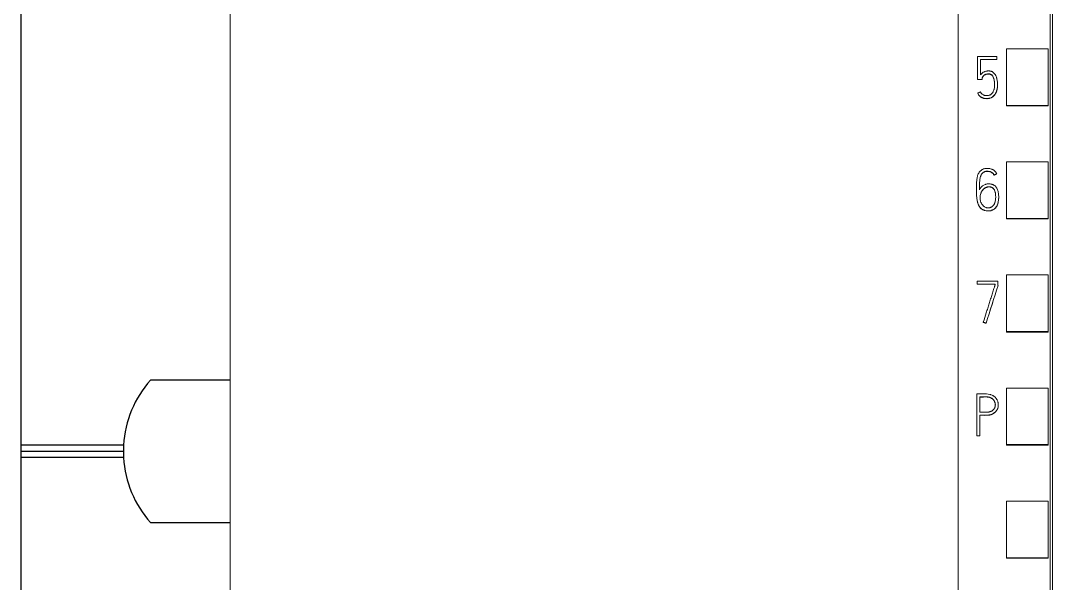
# Model space of a CAD drawing. Header units: millimetres. Extents: x 1359 to 3577, y 1333 to 3557.
# Drawn here: x 2756.57 to 2806.38, y 3261.64 to 3288.5 of the extents above; entities that cross this region are included whole.
import ezdxf

# ---------------------------------------------------------------- set-up
doc = ezdxf.new("R2010")
doc.units = ezdxf.units.MM
doc.set_wipeout_variables(frame=1)
doc.layers.add('! NO PLOT !', color=7, linetype='Continuous', true_color=0xff75dd, plot=False)
doc.layers.add('000-PI-Oprema', color=30, linetype='Continuous', lineweight=5)
doc.layers.add('002-PI-Kabelska kanalica', color=150, linetype='Continuous')

# ---------------------------------------------------------------- blocks, each defined once
blk = doc.blocks.new('S7-1500 DQ HF - 6ES7522-1BL01-0AB0')
blk.add_wipeout([(0, 147), (34.8, 147), (34.8, 0), (0, 0)])
at = {"layer": '000-PI-Oprema', "color": 0, "linetype": 'ByBlock', "lineweight": 0}
for p, q in [((0, 134.681), (0, 21.262)), ((4.4, 132.4), (4.4, 23.585)), ((0.924, 103.71), (0.924, 102.615)), ((1.848, 103.71), (0.924, 103.71)), ((1.848, 103.571), (1.848, 103.71)), ((2.3, 101.375), (2.3, 104.078)), ((4.3, 104.078), (2.3, 104.078)), ((4.3, 101.375), (4.3, 104.078)), ((1.063, 102.836), (1.063, 103.571)), ((1.063, 103.571), (1.848, 103.571)), ((1.848, 103.565), (1.063, 103.565)), ((1.848, 103.571), (1.848, 103.565)), ((0.924, 102.615), (0.924, 102.609)), ((0.924, 102.615), (1.135, 102.615)), ((1.135, 102.615), (1.135, 102.609)), ((1.135, 102.609), (0.924, 102.609)), ((1.876, 102.351), (1.876, 102.357)), ((0.93, 101.96), (0.93, 101.954)), ((2.3, 101.349), (2.3, 101.375)), ((4.3, 101.375), (2.3, 101.375)), ((4.3, 101.349), (2.3, 101.349)), ((4.3, 101.349), (4.3, 101.375)), ((2.3, 95.974), (2.3, 98.676)), ((4.3, 98.676), (2.3, 98.676)), ((4.3, 95.974), (4.3, 98.676)), ((1.713, 98.046), (1.713, 98.04)), ((1.841, 98.113), (1.841, 98.107)), ((0.87, 97.309), (0.87, 97.302)), ((1.933, 97.01), (1.933, 97.016)), ((4.3, 95.974), (2.3, 95.974)), ((2.3, 95.949), (2.3, 95.974)), ((4.3, 95.949), (2.3, 95.949)), ((4.3, 95.949), (4.3, 95.974)), ((2.3, 90.572), (2.3, 93.274)), ((4.3, 93.274), (2.3, 93.274)), ((4.3, 90.572), (4.3, 93.274)), ((0.901, 92.839), (0.901, 92.98)), ((0.901, 92.98), (1.899, 92.98)), ((1.761, 92.839), (0.901, 92.839)), ((0.901, 92.839), (0.901, 92.833)), ((0.901, 92.833), (1.761, 92.833)), ((1.761, 92.801), (1.761, 92.839)), ((1.899, 92.98), (1.899, 92.779)), ((1.899, 92.779), (1.899, 92.772)), ((1.198, 91.019), (1.198, 91.013)), ((1.331, 90.975), (1.331, 90.969)), ((4.3, 90.572), (2.3, 90.572)), ((2.3, 90.549), (2.3, 90.572)), ((4.3, 90.549), (2.3, 90.549)), ((4.3, 90.549), (4.3, 90.572)), ((2.3, 85.17), (2.3, 87.872)), ((4.3, 87.872), (2.3, 87.872)), ((4.3, 85.17), (4.3, 87.872)), ((0.887, 87.592), (0.887, 85.597)), ((1.028, 86.718), (1.028, 87.451)), ((1.913, 87.066), (1.913, 87.072)), ((1.028, 85.597), (1.028, 86.577)), ((0.887, 85.597), (0.887, 85.591)), ((0.887, 85.597), (1.028, 85.597)), ((1.028, 85.591), (0.887, 85.591)), ((1.028, 85.597), (1.028, 85.591)), ((4.3, 85.17), (2.3, 85.17)), ((2.3, 85.149), (2.3, 85.17)), ((4.3, 85.149), (2.3, 85.149)), ((4.3, 85.149), (4.3, 85.17)), ((2.3, 79.769), (2.3, 82.471)), ((4.3, 82.471), (2.3, 82.471)), ((4.3, 79.769), (4.3, 82.471)), ((4.3, 79.769), (2.3, 79.769)), ((2.3, 79.75), (2.3, 79.769)), ((4.3, 79.75), (2.3, 79.75)), ((4.3, 79.75), (4.3, 79.769))]:
    blk.add_line(p, q, dxfattribs=at)
at = {"layer": '000-PI-Oprema', "color": 7, "linetype": 'Continuous', "lineweight": 13}
for centre, major_axis, ratio, start_param, end_param in [((-3.089, 15.101), (313.738, 999.409), 0.017713, 1.498557, 1.500366), ((-3.018, 16.231), (311.41, 991.927), 0.017584, 1.499077, 1.5009)]:
    blk.add_ellipse(centre, major_axis=major_axis, ratio=ratio, start_param=start_param, end_param=end_param, dxfattribs=at)
at = {"layer": '000-PI-Oprema', "color": 0, "linetype": 'ByBlock', "lineweight": 0}
for points, knots in [([(4.5, 132.586), (4.5, 129.542), (4.5, 119.972), (4.5, 105.802), (4.5, 91.235), (4.5, 77.025), (4.5, 62.731), (4.5, 47.245), (4.5, 34.605), (4.5, 26.64), (4.5, 23.299)], [0, 0, 0, 0, 0.083934, 0.263736, 0.389889, 0.484142, 0.653794, 0.78188, 0.908517, 1, 1, 1, 1]), ([(0.93, 101.96), (0.942, 101.933), (0.956, 101.908), (0.98, 101.872), (0.988, 101.861), (1.007, 101.838), (1.018, 101.828), (1.039, 101.808), (1.05, 101.799), (1.074, 101.782), (1.085, 101.774), (1.11, 101.759), (1.123, 101.752), (1.15, 101.74), (1.163, 101.735), (1.191, 101.725), (1.205, 101.721), (1.233, 101.714), (1.248, 101.712), (1.277, 101.708), (1.291, 101.707), (1.313, 101.705), (1.32, 101.705), (1.335, 101.704), (1.342, 101.704), (1.364, 101.703), (1.379, 101.703), (1.408, 101.703), (1.423, 101.704), (1.452, 101.708), (1.466, 101.71), (1.495, 101.716), (1.51, 101.72), (1.551, 101.734), (1.578, 101.745), (1.617, 101.767), (1.629, 101.775), (1.653, 101.792), (1.664, 101.801), (1.686, 101.821), (1.697, 101.831), (1.717, 101.852), (1.727, 101.864), (1.753, 101.899), (1.769, 101.923), (1.79, 101.961), (1.797, 101.974), (1.809, 102.001), (1.815, 102.014), (1.831, 102.055), (1.84, 102.083), (1.855, 102.139), (1.861, 102.168), (1.867, 102.211), (1.869, 102.225), (1.872, 102.254), (1.873, 102.269), (1.876, 102.313), (1.876, 102.342), (1.875, 102.4), (1.873, 102.458), (1.868, 102.516), (1.86, 102.574), (1.855, 102.602), (1.846, 102.645), (1.842, 102.66), (1.835, 102.688), (1.83, 102.702), (1.817, 102.744), (1.806, 102.771), (1.786, 102.811), (1.779, 102.824), (1.765, 102.849), (1.757, 102.861), (1.731, 102.896), (1.712, 102.918), (1.667, 102.957), (1.643, 102.974), (1.603, 102.993), (1.589, 102.999), (1.561, 103.008), (1.547, 103.012), (1.518, 103.017), (1.503, 103.019), (1.474, 103.021), (1.459, 103.021), (1.429, 103.021), (1.415, 103.02), (1.386, 103.018), (1.371, 103.016), (1.342, 103.012), (1.328, 103.009), (1.299, 103.002), (1.285, 102.998), (1.257, 102.988), (1.243, 102.982), (1.217, 102.97), (1.204, 102.963), (1.179, 102.948), (1.166, 102.939), (1.143, 102.922), (1.132, 102.912), (1.11, 102.892), (1.1, 102.882), (1.081, 102.86), (1.071, 102.848), (1.063, 102.836)], [0, 0, 0, 0, 0.03125, 0.03125, 0.046875, 0.046875, 0.0625, 0.0625, 0.078125, 0.078125, 0.09375, 0.09375, 0.109375, 0.109375, 0.125, 0.125, 0.140625, 0.140625, 0.15625, 0.15625, 0.171875, 0.171875, 0.179688, 0.179688, 0.1875, 0.1875, 0.203125, 0.203125, 0.21875, 0.21875, 0.234375, 0.234375, 0.25, 0.25, 0.28125, 0.28125, 0.296875, 0.296875, 0.3125, 0.3125, 0.328125, 0.328125, 0.34375, 0.34375, 0.375, 0.375, 0.390625, 0.390625, 0.40625, 0.40625, 0.4375, 0.4375, 0.46875, 0.46875, 0.484375, 0.484375, 0.5, 0.5, 0.53125, 0.53125, 0.5625, 0.59375, 0.59375, 0.625, 0.625, 0.640625, 0.640625, 0.65625, 0.65625, 0.6875, 0.6875, 0.703125, 0.703125, 0.71875, 0.71875, 0.75, 0.75, 0.78125, 0.78125, 0.796875, 0.796875, 0.8125, 0.8125, 0.828125, 0.828125, 0.84375, 0.84375, 0.859375, 0.859375, 0.875, 0.875, 0.890625, 0.890625, 0.90625, 0.90625, 0.921875, 0.921875, 0.9375, 0.9375, 0.953125, 0.953125, 0.96875, 0.96875, 0.984375, 0.984375, 1, 1, 1, 1]), ([(1.135, 102.615), (1.136, 102.638), (1.139, 102.661), (1.148, 102.694), (1.152, 102.705), (1.161, 102.726), (1.166, 102.737), (1.178, 102.756), (1.185, 102.765), (1.2, 102.783), (1.208, 102.791), (1.225, 102.807), (1.234, 102.814), (1.253, 102.828), (1.263, 102.834), (1.283, 102.845), (1.293, 102.85), (1.314, 102.859), (1.325, 102.863), (1.359, 102.873), (1.381, 102.877), (1.416, 102.88), (1.428, 102.881), (1.451, 102.88), (1.462, 102.88), (1.485, 102.878), (1.497, 102.876), (1.514, 102.872), (1.519, 102.871), (1.53, 102.868), (1.536, 102.866), (1.552, 102.86), (1.563, 102.855), (1.582, 102.843), (1.592, 102.836), (1.609, 102.821), (1.617, 102.812), (1.632, 102.794), (1.638, 102.785), (1.657, 102.755), (1.667, 102.735), (1.685, 102.692), (1.693, 102.67), (1.712, 102.604), (1.721, 102.56), (1.73, 102.492), (1.732, 102.469), (1.735, 102.423), (1.736, 102.4), (1.737, 102.331), (1.735, 102.286), (1.726, 102.218), (1.723, 102.195), (1.715, 102.162), (1.712, 102.15), (1.706, 102.128), (1.703, 102.117), (1.692, 102.084), (1.683, 102.063), (1.667, 102.032), (1.662, 102.022), (1.65, 102.002), (1.644, 101.992), (1.623, 101.964), (1.609, 101.946), (1.584, 101.922), (1.575, 101.915), (1.557, 101.9), (1.547, 101.893), (1.528, 101.881), (1.517, 101.876), (1.496, 101.866), (1.486, 101.862), (1.452, 101.852), (1.429, 101.848), (1.395, 101.845), (1.383, 101.844), (1.36, 101.843), (1.348, 101.843), (1.313, 101.845), (1.29, 101.847), (1.257, 101.854), (1.245, 101.857), (1.223, 101.864), (1.212, 101.868), (1.18, 101.883), (1.161, 101.895), (1.133, 101.916), (1.124, 101.924), (1.108, 101.94), (1.092, 101.958), (1.08, 101.977), (1.068, 101.997), (1.062, 102.007), (1.057, 102.018)], [0, 0, 0, 0, 0.03125, 0.03125, 0.046875, 0.046875, 0.0625, 0.0625, 0.078125, 0.078125, 0.09375, 0.09375, 0.109375, 0.109375, 0.125, 0.125, 0.140625, 0.140625, 0.15625, 0.15625, 0.1875, 0.1875, 0.203125, 0.203125, 0.21875, 0.21875, 0.234375, 0.234375, 0.242187, 0.242187, 0.25, 0.25, 0.265625, 0.265625, 0.28125, 0.28125, 0.296875, 0.296875, 0.3125, 0.3125, 0.34375, 0.34375, 0.375, 0.375, 0.4375, 0.4375, 0.46875, 0.46875, 0.5, 0.5, 0.5625, 0.5625, 0.59375, 0.59375, 0.609375, 0.609375, 0.625, 0.625, 0.65625, 0.65625, 0.671875, 0.671875, 0.6875, 0.6875, 0.71875, 0.71875, 0.734375, 0.734375, 0.75, 0.75, 0.765625, 0.765625, 0.78125, 0.78125, 0.8125, 0.8125, 0.828125, 0.828125, 0.84375, 0.84375, 0.875, 0.875, 0.890625, 0.890625, 0.90625, 0.90625, 0.9375, 0.9375, 0.953125, 0.953125, 0.96875, 0.984375, 0.984375, 1, 1, 1, 1]), ([(1.736, 102.352), (1.736, 102.358), (1.736, 102.364), (1.736, 102.393), (1.735, 102.416), (1.732, 102.461), (1.73, 102.484), (1.724, 102.529), (1.721, 102.552), (1.712, 102.597), (1.706, 102.62), (1.696, 102.653), (1.692, 102.664), (1.685, 102.685), (1.681, 102.696), (1.667, 102.728), (1.657, 102.749), (1.639, 102.778), (1.632, 102.787), (1.617, 102.805), (1.609, 102.814), (1.592, 102.829), (1.583, 102.836), (1.563, 102.849), (1.553, 102.854), (1.531, 102.862), (1.52, 102.865), (1.497, 102.87), (1.486, 102.871), (1.463, 102.874), (1.451, 102.874), (1.428, 102.874), (1.417, 102.874), (1.393, 102.872), (1.382, 102.871), (1.359, 102.866), (1.337, 102.861), (1.315, 102.853), (1.294, 102.844), (1.283, 102.839), (1.253, 102.822), (1.234, 102.809), (1.209, 102.786), (1.201, 102.777), (1.186, 102.76), (1.179, 102.75), (1.166, 102.731), (1.161, 102.721), (1.152, 102.7), (1.148, 102.689), (1.142, 102.666), (1.14, 102.655), (1.137, 102.632), (1.136, 102.62), (1.135, 102.609)], [0, 0, 0, 0, 0.015899, 0.015899, 0.077406, 0.077406, 0.138912, 0.138912, 0.200418, 0.200418, 0.261925, 0.261925, 0.292678, 0.292678, 0.323431, 0.323431, 0.384937, 0.384937, 0.41569, 0.41569, 0.446443, 0.446443, 0.477197, 0.477197, 0.50795, 0.50795, 0.538703, 0.538703, 0.569456, 0.569456, 0.600209, 0.600209, 0.630962, 0.630962, 0.661715, 0.661715, 0.692469, 0.723222, 0.723222, 0.753975, 0.753975, 0.815481, 0.815481, 0.846234, 0.846234, 0.876987, 0.876987, 0.907741, 0.907741, 0.938494, 0.938494, 0.969247, 0.969247, 1, 1, 1, 1]), ([(1.876, 102.351), (1.876, 102.329), (1.875, 102.308), (1.873, 102.258), (1.871, 102.229), (1.865, 102.186), (1.862, 102.171), (1.857, 102.142), (1.853, 102.128), (1.843, 102.085), (1.834, 102.058), (1.813, 102.003), (1.801, 101.976), (1.774, 101.924), (1.758, 101.899), (1.732, 101.864), (1.723, 101.853), (1.703, 101.831), (1.693, 101.821), (1.66, 101.791), (1.637, 101.773), (1.599, 101.751), (1.586, 101.744), (1.559, 101.732), (1.545, 101.726), (1.504, 101.712), (1.475, 101.705), (1.431, 101.699), (1.417, 101.698), (1.387, 101.696), (1.372, 101.696), (1.343, 101.697), (1.329, 101.698), (1.299, 101.7), (1.285, 101.701), (1.255, 101.704), (1.241, 101.707), (1.212, 101.713), (1.198, 101.717), (1.17, 101.726), (1.156, 101.731), (1.129, 101.743), (1.116, 101.75), (1.09, 101.765), (1.078, 101.773), (1.054, 101.79), (1.042, 101.799), (1.02, 101.819), (1.01, 101.829), (0.991, 101.852), (0.982, 101.863), (0.956, 101.9), (0.942, 101.927), (0.93, 101.954)], [0, 0, 0, 0, 0.044434, 0.044434, 0.104157, 0.104157, 0.134018, 0.134018, 0.16388, 0.16388, 0.223602, 0.223602, 0.283325, 0.283325, 0.343048, 0.343048, 0.37291, 0.37291, 0.402771, 0.402771, 0.462494, 0.462494, 0.492355, 0.492355, 0.522217, 0.522217, 0.58194, 0.58194, 0.611801, 0.611801, 0.641663, 0.641663, 0.671524, 0.671524, 0.701386, 0.701386, 0.731247, 0.731247, 0.761108, 0.761108, 0.79097, 0.79097, 0.820831, 0.820831, 0.850693, 0.850693, 0.880554, 0.880554, 0.910416, 0.910416, 0.940277, 0.940277, 1, 1, 1, 1]), ([(1.841, 98.113), (1.827, 98.138), (1.811, 98.162), (1.784, 98.196), (1.775, 98.207), (1.755, 98.228), (1.745, 98.238), (1.712, 98.267), (1.689, 98.284), (1.652, 98.306), (1.639, 98.313), (1.612, 98.325), (1.599, 98.33), (1.558, 98.344), (1.53, 98.351), (1.488, 98.359), (1.473, 98.361), (1.444, 98.365), (1.43, 98.366), (1.387, 98.368), (1.358, 98.368), (1.315, 98.364), (1.301, 98.362), (1.272, 98.358), (1.258, 98.355), (1.216, 98.343), (1.189, 98.333), (1.15, 98.313), (1.138, 98.306), (1.113, 98.29), (1.101, 98.282), (1.067, 98.255), (1.047, 98.235), (1.018, 98.202), (1.009, 98.19), (0.992, 98.167), (0.985, 98.155), (0.963, 98.117), (0.951, 98.091), (0.93, 98.037), (0.922, 98.009), (0.908, 97.954), (0.903, 97.926), (0.894, 97.869), (0.89, 97.841), (0.881, 97.756), (0.877, 97.698), (0.873, 97.584), (0.872, 97.526), (0.869, 97.354), (0.868, 97.24), (0.874, 97.097), (0.876, 97.068), (0.879, 97.011), (0.882, 96.983), (0.891, 96.897), (0.9, 96.841), (0.917, 96.77), (0.92, 96.756), (0.928, 96.729), (0.933, 96.715), (0.947, 96.674), (0.957, 96.647), (0.975, 96.608), (0.982, 96.595), (0.996, 96.569), (1.003, 96.557), (1.027, 96.52), (1.045, 96.498), (1.075, 96.467), (1.086, 96.457), (1.108, 96.438), (1.12, 96.43), (1.156, 96.406), (1.182, 96.392), (1.222, 96.375), (1.236, 96.37), (1.264, 96.361), (1.278, 96.357), (1.32, 96.347), (1.348, 96.342), (1.391, 96.338), (1.406, 96.337), (1.435, 96.337), (1.45, 96.337), (1.493, 96.34), (1.521, 96.345), (1.563, 96.355), (1.577, 96.359), (1.605, 96.369), (1.619, 96.374), (1.658, 96.392), (1.684, 96.406), (1.719, 96.43), (1.731, 96.439), (1.754, 96.457), (1.764, 96.467), (1.795, 96.498), (1.813, 96.52), (1.837, 96.557), (1.844, 96.569), (1.857, 96.595), (1.863, 96.609), (1.88, 96.649), (1.889, 96.676), (1.9, 96.718), (1.903, 96.732), (1.909, 96.76), (1.911, 96.775), (1.918, 96.818), (1.922, 96.846), (1.931, 96.932), (1.934, 96.989), (1.932, 97.075), (1.93, 97.104), (1.923, 97.161), (1.919, 97.19), (1.906, 97.247), (1.899, 97.275), (1.881, 97.331), (1.87, 97.358), (1.845, 97.411), (1.831, 97.436), (1.798, 97.484), (1.779, 97.506), (1.747, 97.536), (1.735, 97.545), (1.711, 97.562), (1.699, 97.57), (1.673, 97.583), (1.66, 97.589), (1.632, 97.6), (1.618, 97.604), (1.576, 97.616), (1.547, 97.621), (1.503, 97.625), (1.488, 97.626), (1.459, 97.626), (1.444, 97.626), (1.401, 97.624), (1.372, 97.62), (1.329, 97.61), (1.314, 97.606), (1.287, 97.597), (1.273, 97.591), (1.234, 97.573), (1.208, 97.559), (1.172, 97.534), (1.16, 97.525), (1.137, 97.507), (1.127, 97.497), (1.095, 97.467), (1.076, 97.445), (1.041, 97.398), (1.025, 97.373), (1.012, 97.347)], [0, 0, 0, 0, 0.015625, 0.015625, 0.023437, 0.023437, 0.03125, 0.03125, 0.046875, 0.046875, 0.054687, 0.054687, 0.0625, 0.0625, 0.078125, 0.078125, 0.085937, 0.085937, 0.09375, 0.09375, 0.109375, 0.109375, 0.117187, 0.117187, 0.125, 0.125, 0.140625, 0.140625, 0.148437, 0.148437, 0.15625, 0.15625, 0.171875, 0.171875, 0.179687, 0.179687, 0.1875, 0.1875, 0.203125, 0.203125, 0.21875, 0.21875, 0.234375, 0.234375, 0.25, 0.25, 0.28125, 0.28125, 0.3125, 0.3125, 0.375, 0.375, 0.390625, 0.390625, 0.40625, 0.40625, 0.4375, 0.4375, 0.445313, 0.445313, 0.453125, 0.453125, 0.46875, 0.46875, 0.476563, 0.476563, 0.484375, 0.484375, 0.5, 0.5, 0.507813, 0.507813, 0.515625, 0.515625, 0.53125, 0.53125, 0.539063, 0.539063, 0.546875, 0.546875, 0.5625, 0.5625, 0.570313, 0.570313, 0.578125, 0.578125, 0.59375, 0.59375, 0.601563, 0.601563, 0.609375, 0.609375, 0.625, 0.625, 0.632813, 0.632813, 0.640625, 0.640625, 0.65625, 0.65625, 0.664063, 0.664063, 0.671875, 0.671875, 0.6875, 0.6875, 0.695313, 0.695313, 0.703125, 0.703125, 0.71875, 0.71875, 0.75, 0.75, 0.765625, 0.765625, 0.78125, 0.78125, 0.796875, 0.796875, 0.8125, 0.8125, 0.828125, 0.828125, 0.84375, 0.84375, 0.851563, 0.851563, 0.859375, 0.859375, 0.867188, 0.867188, 0.875, 0.875, 0.890625, 0.890625, 0.898438, 0.898438, 0.90625, 0.90625, 0.921875, 0.921875, 0.929688, 0.929688, 0.9375, 0.9375, 0.953125, 0.953125, 0.960938, 0.960938, 0.96875, 0.96875, 0.984375, 0.984375, 1, 1, 1, 1]), ([(1.012, 97.347), (1.012, 97.408), (1.012, 97.469), (1.014, 97.56), (1.015, 97.59), (1.018, 97.651), (1.019, 97.681), (1.023, 97.742), (1.025, 97.772), (1.032, 97.833), (1.037, 97.863), (1.045, 97.908), (1.049, 97.923), (1.056, 97.952), (1.06, 97.967), (1.075, 98.012), (1.086, 98.04), (1.104, 98.074), (1.108, 98.081), (1.116, 98.094), (1.121, 98.1), (1.134, 98.119), (1.144, 98.131), (1.16, 98.148), (1.166, 98.153), (1.177, 98.164), (1.184, 98.168), (1.203, 98.182), (1.216, 98.19), (1.237, 98.2), (1.244, 98.203), (1.258, 98.209), (1.266, 98.211), (1.288, 98.218), (1.303, 98.221), (1.334, 98.226), (1.349, 98.227), (1.38, 98.229), (1.396, 98.229), (1.427, 98.228), (1.442, 98.227), (1.473, 98.223), (1.495, 98.218), (1.517, 98.212), (1.532, 98.207), (1.54, 98.204), (1.561, 98.195), (1.575, 98.188), (1.602, 98.173), (1.615, 98.164), (1.633, 98.15), (1.639, 98.144), (1.65, 98.134), (1.656, 98.128), (1.672, 98.111), (1.681, 98.099), (1.699, 98.074), (1.707, 98.06), (1.713, 98.046)], [0, 0, 0, 0, 0.125, 0.125, 0.1875, 0.1875, 0.25, 0.25, 0.3125, 0.3125, 0.375, 0.375, 0.40625, 0.40625, 0.4375, 0.4375, 0.5, 0.5, 0.515625, 0.515625, 0.53125, 0.53125, 0.5625, 0.5625, 0.578125, 0.578125, 0.59375, 0.59375, 0.625, 0.625, 0.640625, 0.640625, 0.65625, 0.65625, 0.6875, 0.6875, 0.71875, 0.71875, 0.75, 0.75, 0.78125, 0.78125, 0.8125, 0.828125, 0.828125, 0.84375, 0.84375, 0.875, 0.875, 0.90625, 0.90625, 0.921875, 0.921875, 0.9375, 0.9375, 0.96875, 0.96875, 1, 1, 1, 1]), ([(1.713, 98.04), (1.7, 98.068), (1.682, 98.093), (1.656, 98.122), (1.651, 98.127), (1.639, 98.138), (1.634, 98.143), (1.615, 98.157), (1.603, 98.166), (1.576, 98.181), (1.562, 98.188), (1.534, 98.2), (1.519, 98.205), (1.489, 98.213), (1.474, 98.216), (1.443, 98.221), (1.428, 98.222), (1.382, 98.223), (1.351, 98.222), (1.306, 98.215), (1.29, 98.212), (1.261, 98.203), (1.246, 98.198), (1.218, 98.185), (1.205, 98.177), (1.179, 98.159), (1.168, 98.149), (1.146, 98.127), (1.136, 98.116), (1.118, 98.091), (1.11, 98.078), (1.095, 98.051), (1.088, 98.037), (1.076, 98.009), (1.071, 97.994), (1.057, 97.95), (1.049, 97.921), (1.037, 97.861), (1.033, 97.831), (1.025, 97.77), (1.023, 97.739), (1.019, 97.678), (1.018, 97.647), (1.015, 97.586), (1.015, 97.555), (1.012, 97.463), (1.012, 97.402), (1.012, 97.341)], [0, 0, 0, 0, 0.0625, 0.0625, 0.078125, 0.078125, 0.09375, 0.09375, 0.125, 0.125, 0.15625, 0.15625, 0.1875, 0.1875, 0.21875, 0.21875, 0.25, 0.25, 0.3125, 0.3125, 0.34375, 0.34375, 0.375, 0.375, 0.40625, 0.40625, 0.4375, 0.4375, 0.46875, 0.46875, 0.5, 0.5, 0.53125, 0.53125, 0.5625, 0.5625, 0.625, 0.625, 0.6875, 0.6875, 0.75, 0.75, 0.8125, 0.8125, 0.875, 0.875, 1, 1, 1, 1]), ([(1.933, 97.01), (1.933, 96.964), (1.93, 96.918), (1.923, 96.844), (1.919, 96.815), (1.912, 96.772), (1.909, 96.758), (1.904, 96.73), (1.9, 96.716), (1.89, 96.673), (1.881, 96.646), (1.865, 96.605), (1.859, 96.592), (1.846, 96.566), (1.838, 96.553), (1.815, 96.517), (1.797, 96.494), (1.767, 96.463), (1.756, 96.454), (1.734, 96.435), (1.722, 96.426), (1.686, 96.401), (1.661, 96.387), (1.621, 96.369), (1.608, 96.363), (1.58, 96.354), (1.566, 96.35), (1.524, 96.339), (1.496, 96.335), (1.452, 96.331), (1.437, 96.331), (1.408, 96.331), (1.394, 96.332), (1.35, 96.336), (1.322, 96.34), (1.279, 96.351), (1.265, 96.355), (1.238, 96.363), (1.224, 96.368), (1.184, 96.385), (1.159, 96.398), (1.128, 96.418), (1.122, 96.422), (1.111, 96.431), (1.105, 96.435), (1.088, 96.449), (1.077, 96.459), (1.047, 96.49), (1.029, 96.512), (1.005, 96.548), (0.997, 96.561), (0.983, 96.586), (0.976, 96.599), (0.958, 96.638), (0.948, 96.665), (0.929, 96.719), (0.921, 96.747), (0.907, 96.804), (0.901, 96.832), (0.892, 96.889), (0.884, 96.946), (0.88, 97.003), (0.876, 97.06), (0.874, 97.089), (0.87, 97.179), (0.87, 97.241), (0.87, 97.302)], [0, 0, 0, 0, 0.061961, 0.061961, 0.100808, 0.100808, 0.120232, 0.120232, 0.139655, 0.139655, 0.178502, 0.178502, 0.197926, 0.197926, 0.217349, 0.217349, 0.256196, 0.256196, 0.27562, 0.27562, 0.295043, 0.295043, 0.33389, 0.33389, 0.353314, 0.353314, 0.372737, 0.372737, 0.411584, 0.411584, 0.431008, 0.431008, 0.450431, 0.450431, 0.489278, 0.489278, 0.508702, 0.508702, 0.528125, 0.528125, 0.566972, 0.566972, 0.576684, 0.576684, 0.586396, 0.586396, 0.605819, 0.605819, 0.644666, 0.644666, 0.66409, 0.66409, 0.683513, 0.683513, 0.72236, 0.72236, 0.761207, 0.761207, 0.800054, 0.800054, 0.838901, 0.877748, 0.877748, 0.916595, 0.916595, 1, 1, 1, 1]), ([(1.285, 97.441), (1.31, 97.455), (1.338, 97.466), (1.38, 97.476), (1.395, 97.479), (1.424, 97.483), (1.454, 97.485), (1.483, 97.485), (1.512, 97.483), (1.527, 97.482), (1.556, 97.477), (1.57, 97.473), (1.598, 97.464), (1.612, 97.458), (1.638, 97.444), (1.65, 97.436), (1.672, 97.416), (1.682, 97.406), (1.701, 97.383), (1.709, 97.371), (1.724, 97.346), (1.731, 97.332), (1.749, 97.292), (1.758, 97.265), (1.769, 97.222), (1.772, 97.208), (1.777, 97.179), (1.779, 97.165), (1.784, 97.121), (1.786, 97.092), (1.788, 97.034), (1.789, 97.005), (1.787, 96.918), (1.782, 96.861), (1.764, 96.774), (1.757, 96.746), (1.742, 96.704), (1.736, 96.691), (1.724, 96.664), (1.717, 96.651), (1.694, 96.614), (1.675, 96.591), (1.649, 96.566), (1.644, 96.561), (1.632, 96.551), (1.627, 96.547), (1.609, 96.533), (1.597, 96.526), (1.571, 96.511), (1.558, 96.505), (1.53, 96.495), (1.502, 96.486), (1.473, 96.482), (1.444, 96.479), (1.429, 96.479), (1.399, 96.48), (1.385, 96.482), (1.356, 96.488), (1.342, 96.491), (1.3, 96.506), (1.274, 96.519), (1.237, 96.544), (1.225, 96.553), (1.203, 96.572), (1.182, 96.592), (1.162, 96.614), (1.144, 96.637), (1.135, 96.649), (1.111, 96.685), (1.097, 96.711), (1.08, 96.752), (1.075, 96.765), (1.066, 96.793), (1.062, 96.807), (1.052, 96.85), (1.048, 96.879), (1.044, 96.922), (1.044, 96.937), (1.043, 96.966), (1.043, 96.981), (1.046, 97.025), (1.049, 97.054), (1.06, 97.111), (1.067, 97.139), (1.082, 97.18), (1.087, 97.194), (1.098, 97.221), (1.105, 97.234), (1.125, 97.273), (1.14, 97.298), (1.165, 97.333), (1.174, 97.344), (1.194, 97.367), (1.204, 97.378), (1.236, 97.408), (1.259, 97.426), (1.285, 97.441)], [0, 0, 0, 0, 0.03125, 0.03125, 0.046875, 0.046875, 0.0625, 0.078125, 0.078125, 0.09375, 0.09375, 0.109375, 0.109375, 0.125, 0.125, 0.140625, 0.140625, 0.15625, 0.15625, 0.171875, 0.171875, 0.1875, 0.1875, 0.21875, 0.21875, 0.234375, 0.234375, 0.25, 0.25, 0.28125, 0.28125, 0.3125, 0.3125, 0.375, 0.375, 0.40625, 0.40625, 0.421875, 0.421875, 0.4375, 0.4375, 0.46875, 0.46875, 0.476563, 0.476563, 0.484375, 0.484375, 0.5, 0.5, 0.515625, 0.515625, 0.53125, 0.546875, 0.546875, 0.5625, 0.5625, 0.578125, 0.578125, 0.59375, 0.59375, 0.625, 0.625, 0.640625, 0.640625, 0.65625, 0.671875, 0.671875, 0.6875, 0.6875, 0.71875, 0.71875, 0.734375, 0.734375, 0.75, 0.75, 0.78125, 0.78125, 0.796875, 0.796875, 0.8125, 0.8125, 0.84375, 0.84375, 0.875, 0.875, 0.890625, 0.890625, 0.90625, 0.90625, 0.9375, 0.9375, 0.953125, 0.953125, 0.96875, 0.96875, 1, 1, 1, 1]), ([(1.285, 97.434), (1.259, 97.42), (1.236, 97.402), (1.204, 97.372), (1.194, 97.361), (1.175, 97.339), (1.166, 97.327), (1.14, 97.292), (1.125, 97.267), (1.105, 97.228), (1.098, 97.215), (1.087, 97.188), (1.082, 97.174), (1.067, 97.133), (1.06, 97.104), (1.052, 97.062), (1.05, 97.047), (1.046, 97.018), (1.045, 97.004), (1.044, 96.978), (1.043, 96.968), (1.043, 96.957)], [0, 0, 0, 0, 0.157122, 0.157122, 0.235682, 0.235682, 0.314243, 0.314243, 0.471365, 0.471365, 0.549925, 0.549925, 0.628486, 0.628486, 0.785608, 0.785608, 0.864168, 0.864168, 0.942729, 0.942729, 1, 1, 1, 1]), ([(1.705, 97.369), (1.701, 97.376), (1.696, 97.383), (1.681, 97.401), (1.671, 97.411), (1.654, 97.425), (1.648, 97.43), (1.636, 97.438), (1.63, 97.442), (1.611, 97.453), (1.597, 97.458), (1.569, 97.467), (1.555, 97.471), (1.526, 97.476), (1.512, 97.477), (1.483, 97.479), (1.468, 97.479), (1.424, 97.477), (1.395, 97.474), (1.352, 97.463), (1.338, 97.459), (1.318, 97.451), (1.311, 97.448), (1.298, 97.441), (1.291, 97.438), (1.285, 97.434)], [0, 0, 0, 0, 0.053747, 0.053747, 0.148372, 0.148372, 0.195685, 0.195685, 0.242998, 0.242998, 0.337623, 0.337623, 0.432248, 0.432248, 0.526874, 0.526874, 0.621499, 0.621499, 0.810749, 0.810749, 0.905375, 0.905375, 0.952687, 0.952687, 1, 1, 1, 1]), ([(1.198, 91.019), (1.244, 91.168), (1.291, 91.316), (1.361, 91.539), (1.385, 91.613), (1.431, 91.762), (1.454, 91.836), (1.489, 91.948), (1.501, 91.985), (1.525, 92.059), (1.536, 92.096), (1.571, 92.207), (1.595, 92.282), (1.642, 92.43), (1.665, 92.504), (1.7, 92.616), (1.712, 92.653), (1.73, 92.708), (1.736, 92.727), (1.745, 92.755), (1.748, 92.764), (1.754, 92.782), (1.757, 92.792), (1.761, 92.801)], [0, 0, 0, 0, 0.25, 0.25, 0.375, 0.375, 0.5, 0.5, 0.5625, 0.5625, 0.625, 0.625, 0.75, 0.75, 0.875, 0.875, 0.9375, 0.9375, 0.96875, 0.96875, 0.984375, 0.984375, 1, 1, 1, 1]), ([(1.028, 86.577), (1.08, 86.577), (1.132, 86.577), (1.235, 86.576), (1.287, 86.575), (1.364, 86.577), (1.39, 86.578), (1.428, 86.582), (1.441, 86.583), (1.467, 86.586), (1.48, 86.588), (1.518, 86.595), (1.543, 86.601), (1.592, 86.617), (1.616, 86.627), (1.651, 86.644), (1.663, 86.65), (1.685, 86.663), (1.696, 86.67), (1.728, 86.692), (1.748, 86.709), (1.776, 86.735), (1.785, 86.745), (1.802, 86.764), (1.811, 86.774), (1.834, 86.804), (1.848, 86.826), (1.865, 86.86), (1.871, 86.872), (1.881, 86.896), (1.886, 86.908), (1.898, 86.945), (1.903, 86.97), (1.909, 87.008), (1.911, 87.021), (1.913, 87.047), (1.913, 87.06), (1.913, 87.099), (1.911, 87.125), (1.905, 87.163), (1.903, 87.175), (1.897, 87.201), (1.894, 87.213), (1.882, 87.25), (1.873, 87.274), (1.856, 87.309), (1.85, 87.32), (1.837, 87.343), (1.83, 87.354), (1.808, 87.386), (1.791, 87.406), (1.756, 87.443), (1.736, 87.46), (1.706, 87.484), (1.695, 87.491), (1.673, 87.506), (1.662, 87.512), (1.628, 87.531), (1.605, 87.541), (1.568, 87.555), (1.556, 87.559), (1.531, 87.566), (1.518, 87.569), (1.455, 87.583), (1.404, 87.589), (1.327, 87.593), (1.301, 87.594), (1.249, 87.594), (1.198, 87.594), (1.146, 87.593), (1.094, 87.592), (1.016, 87.592), (0.939, 87.592), (0.887, 87.592)], [0, 0, 0, 0, 0.0625, 0.0625, 0.125, 0.125, 0.15625, 0.15625, 0.171875, 0.171875, 0.1875, 0.1875, 0.21875, 0.21875, 0.25, 0.25, 0.265625, 0.265625, 0.28125, 0.28125, 0.3125, 0.3125, 0.328125, 0.328125, 0.34375, 0.34375, 0.375, 0.375, 0.390625, 0.390625, 0.40625, 0.40625, 0.4375, 0.4375, 0.453125, 0.453125, 0.46875, 0.46875, 0.5, 0.5, 0.515625, 0.515625, 0.53125, 0.53125, 0.5625, 0.5625, 0.578125, 0.578125, 0.59375, 0.59375, 0.625, 0.625, 0.65625, 0.65625, 0.671875, 0.671875, 0.6875, 0.6875, 0.71875, 0.71875, 0.734375, 0.734375, 0.75, 0.75, 0.8125, 0.8125, 0.84375, 0.84375, 0.875, 0.90625, 0.90625, 0.9375, 1, 1, 1, 1]), ([(1.028, 87.451), (1.067, 87.452), (1.106, 87.451), (1.164, 87.451), (1.183, 87.451), (1.222, 87.452), (1.241, 87.452), (1.299, 87.454), (1.338, 87.454), (1.396, 87.45), (1.415, 87.448), (1.454, 87.442), (1.473, 87.438), (1.501, 87.429), (1.511, 87.426), (1.53, 87.419), (1.539, 87.415), (1.566, 87.403), (1.583, 87.393), (1.608, 87.377), (1.617, 87.371), (1.633, 87.36), (1.64, 87.353), (1.663, 87.334), (1.676, 87.32), (1.695, 87.297), (1.701, 87.289), (1.713, 87.273), (1.718, 87.264), (1.733, 87.238), (1.741, 87.22), (1.752, 87.193), (1.755, 87.183), (1.76, 87.164), (1.762, 87.154), (1.768, 87.125), (1.771, 87.105), (1.772, 87.076), (1.772, 87.066), (1.771, 87.046), (1.77, 87.036), (1.766, 87.006), (1.762, 86.987), (1.753, 86.959), (1.75, 86.95), (1.742, 86.931), (1.738, 86.922), (1.724, 86.896), (1.713, 86.879), (1.695, 86.856), (1.688, 86.848), (1.675, 86.834), (1.667, 86.827), (1.645, 86.807), (1.629, 86.795), (1.604, 86.779), (1.595, 86.774), (1.578, 86.765), (1.568, 86.761), (1.541, 86.749), (1.522, 86.742), (1.493, 86.734), (1.484, 86.732), (1.464, 86.728), (1.454, 86.727), (1.425, 86.722), (1.405, 86.721), (1.365, 86.718), (1.345, 86.718), (1.306, 86.717), (1.266, 86.717), (1.227, 86.718), (1.187, 86.718), (1.167, 86.718), (1.108, 86.718), (1.068, 86.718), (1.028, 86.718)], [0, 0, 0, 0, 0.0625, 0.0625, 0.09375, 0.09375, 0.125, 0.125, 0.1875, 0.1875, 0.21875, 0.21875, 0.25, 0.25, 0.265625, 0.265625, 0.28125, 0.28125, 0.3125, 0.3125, 0.328125, 0.328125, 0.34375, 0.34375, 0.375, 0.375, 0.390625, 0.390625, 0.40625, 0.40625, 0.4375, 0.4375, 0.453125, 0.453125, 0.46875, 0.46875, 0.5, 0.5, 0.515625, 0.515625, 0.53125, 0.53125, 0.5625, 0.5625, 0.578125, 0.578125, 0.59375, 0.59375, 0.625, 0.625, 0.640625, 0.640625, 0.65625, 0.65625, 0.6875, 0.6875, 0.703125, 0.703125, 0.71875, 0.71875, 0.75, 0.75, 0.765625, 0.765625, 0.78125, 0.78125, 0.8125, 0.8125, 0.84375, 0.84375, 0.875, 0.90625, 0.90625, 0.9375, 0.9375, 1, 1, 1, 1]), ([(1.772, 87.066), (1.772, 87.069), (1.772, 87.072), (1.771, 87.085), (1.771, 87.095), (1.769, 87.115), (1.767, 87.124), (1.762, 87.154), (1.756, 87.173), (1.746, 87.201), (1.743, 87.21), (1.734, 87.228), (1.721, 87.254), (1.705, 87.279), (1.686, 87.302), (1.68, 87.309), (1.666, 87.324), (1.659, 87.331), (1.637, 87.351), (1.621, 87.363), (1.596, 87.379), (1.587, 87.384), (1.57, 87.394), (1.561, 87.398), (1.534, 87.411), (1.516, 87.418), (1.478, 87.43), (1.459, 87.435), (1.42, 87.441), (1.4, 87.444), (1.342, 87.448), (1.302, 87.448), (1.244, 87.446), (1.224, 87.446), (1.185, 87.445), (1.165, 87.445), (1.107, 87.445), (1.067, 87.446), (1.028, 87.445)], [0, 0, 0, 0, 0.009533, 0.009533, 0.040485, 0.040485, 0.071437, 0.071437, 0.133342, 0.133342, 0.164294, 0.164294, 0.195246, 0.25715, 0.25715, 0.288102, 0.288102, 0.319054, 0.319054, 0.380958, 0.380958, 0.41191, 0.41191, 0.442862, 0.442862, 0.504767, 0.504767, 0.566671, 0.566671, 0.628575, 0.628575, 0.752383, 0.752383, 0.814287, 0.814287, 0.876192, 0.876192, 1, 1, 1, 1]), ([(1.913, 87.066), (1.913, 87.041), (1.911, 87.016), (1.906, 86.979), (1.903, 86.966), (1.897, 86.941), (1.894, 86.928), (1.882, 86.891), (1.872, 86.867), (1.849, 86.822), (1.835, 86.8), (1.811, 86.769), (1.803, 86.759), (1.786, 86.739), (1.777, 86.73), (1.749, 86.703), (1.729, 86.687), (1.697, 86.665), (1.686, 86.658), (1.663, 86.644), (1.652, 86.638), (1.617, 86.621), (1.593, 86.611), (1.556, 86.599), (1.544, 86.596), (1.518, 86.589), (1.506, 86.587), (1.442, 86.575), (1.391, 86.572), (1.287, 86.569), (1.236, 86.57), (1.132, 86.571), (1.08, 86.571), (1.028, 86.571)], [0, 0, 0, 0, 0.065171, 0.065171, 0.098558, 0.098558, 0.131944, 0.131944, 0.198718, 0.198718, 0.265491, 0.265491, 0.298878, 0.298878, 0.332265, 0.332265, 0.399038, 0.399038, 0.432425, 0.432425, 0.465812, 0.465812, 0.532585, 0.532585, 0.565972, 0.565972, 0.599359, 0.599359, 0.732906, 0.732906, 0.866453, 0.866453, 1, 1, 1, 1])]:
    blk.add_open_spline(points, degree=3, knots=knots, dxfattribs=at)
for points, weights in [([(1.057, 102.018), (0.994, 101.989), (0.93, 101.96)], [0.50000009323, 0.49999990677, 0.50000009323]), ([(1.713, 98.046), (1.777, 98.08), (1.841, 98.113)], [0.499999980048, 0.500000019952, 0.499999980048]), ([(1.841, 98.107), (1.777, 98.073), (1.713, 98.04)], [0.499999952799, 0.500000047201, 0.499999952799]), ([(1.331, 90.975), (1.264, 90.997), (1.198, 91.019)], [0.499999570966, 0.500000429034, 0.499999570966]), ([(1.198, 91.013), (1.264, 90.991), (1.331, 90.969)], [0.500000086338, 0.499999913662, 0.500000086338])]:
    blk.add_rational_spline(points, weights, degree=2, dxfattribs=at)
blk = doc.blocks.new('6ES7590-1AB60-0AA0-montažna za 1500')
at = {"layer": '! NO PLOT !'}
for p, q in [((46228.881, 47094.39), (46228.881, 47095.124)), ((46226.147, 47092.146), (46226.147, 47091.411))]:
    blk.add_line(p, q, dxfattribs=at)
for points, knots in [([(46228.881, 47095.124), (46228.723, 47095.151), (46228.443, 47095.203), (46228.073, 47095.255), (46227.717, 47095.28), (46227.356, 47095.254), (46226.974, 47095.171), (46226.629, 47095.02), (46226.332, 47094.788), (46226.14, 47094.446), (46226.089, 47094.074), (46226.14, 47093.708), (46226.32, 47093.389), (46226.556, 47093.174), (46226.83, 47093.021), (46227.142, 47092.876), (46227.49, 47092.735), (46227.79, 47092.595), (46227.977, 47092.464), (46228.055, 47092.306), (46228.003, 47092.159), (46227.867, 47092.059), (46227.702, 47092.003), (46227.523, 47091.969), (46227.346, 47091.951), (46227.108, 47091.943), (46226.815, 47091.962), (46226.476, 47092.029), (46226.256, 47092.102), (46226.147, 47092.146)], [0, 0, 0, 0, 0.058167, 0.103291, 0.135497, 0.18739, 0.233927, 0.276573, 0.323469, 0.367574, 0.415117, 0.457643, 0.499335, 0.545023, 0.571534, 0.61311, 0.669886, 0.707355, 0.733443, 0.751236, 0.766876, 0.785371, 0.810586, 0.829835, 0.851293, 0.875106, 0.916093, 0.9575, 1, 1, 1, 1]), ([(46226.147, 47091.411), (46226.282, 47091.372), (46226.547, 47091.305), (46226.937, 47091.243), (46227.341, 47091.22), (46227.752, 47091.245), (46228.16, 47091.329), (46228.541, 47091.482), (46228.876, 47091.713), (46229.105, 47092.064), (46229.165, 47092.453), (46229.112, 47092.828), (46228.933, 47093.157), (46228.694, 47093.383), (46228.416, 47093.542), (46228.104, 47093.695), (46227.76, 47093.842), (46227.461, 47093.983), (46227.276, 47094.118), (46227.2, 47094.27), (46227.239, 47094.396), (46227.34, 47094.48), (46227.466, 47094.532), (46227.601, 47094.568), (46227.733, 47094.589), (46227.923, 47094.597), (46228.185, 47094.575), (46228.524, 47094.505), (46228.758, 47094.432), (46228.881, 47094.39)], [0, 0, 0, 0, 0.050995, 0.09847, 0.142842, 0.197361, 0.247009, 0.29309, 0.345193, 0.39189, 0.440408, 0.484338, 0.527032, 0.573288, 0.601245, 0.643101, 0.698989, 0.736572, 0.762873, 0.781014, 0.793261, 0.807604, 0.826728, 0.842361, 0.858321, 0.874793, 0.911417, 0.952987, 1, 1, 1, 1]), ([(46217.688, 47080.789), (46217.763, 47080.886), (46217.933, 47081.041), (46218.247, 47081.155), (46218.602, 47081.168), (46218.963, 47081.059), (46219.341, 47080.704), (46219.436, 47080.152), (46219.32, 47079.628), (46219.043, 47079.304), (46218.69, 47079.117), (46218.284, 47079.079), (46217.832, 47079.157), (46217.489, 47079.465), (46217.327, 47079.887), (46217.263, 47080.449), (46217.333, 47081.162), (46217.649, 47081.878), (46218.161, 47082.256), (46218.656, 47082.379), (46218.964, 47082.391), (46219.137, 47082.375)], [0, 0, 0, 0, 0.038457, 0.07693, 0.106706, 0.154905, 0.197191, 0.271397, 0.327022, 0.370333, 0.407489, 0.456055, 0.502478, 0.55532, 0.599364, 0.64919, 0.741035, 0.834019, 0.897369, 0.94389, 1, 1, 1, 1]), ([(46224.076, 47082.238), (46223.952, 47082.283), (46223.673, 47082.355), (46223.262, 47082.399), (46222.864, 47082.326), (46222.531, 47082.134), (46222.328, 47081.791), (46222.302, 47081.402), (46222.427, 47081.075), (46222.672, 47080.862), (46222.961, 47080.721), (46223.288, 47080.575), (46223.592, 47080.436), (46223.812, 47080.218), (46223.846, 47079.956), (46223.799, 47079.701), (46223.61, 47079.492), (46223.337, 47079.396), (46223.034, 47079.4), (46222.72, 47079.456), (46222.509, 47079.52), (46222.401, 47079.561)], [0, 0, 0, 0, 0.06208, 0.137188, 0.193443, 0.251671, 0.313567, 0.374192, 0.43104, 0.472364, 0.524972, 0.583187, 0.642248, 0.683551, 0.722421, 0.762388, 0.803352, 0.84918, 0.895433, 0.945712, 1, 1, 1, 1]), ([(46219.119, 47082.076), (46219.038, 47082.082), (46218.975, 47082.084), (46218.498, 47082.084), (46218.176, 47081.926), (46217.821, 47081.398), (46217.728, 47081.125), (46217.688, 47080.789)], [0, 0, 0, 0, 0.058605, 0.058605, 0.623644, 0.623644, 1, 1, 1, 1]), ([(46222.354, 47079.239), (46222.42, 47079.218), (46222.583, 47079.171), (46222.854, 47079.114), (46223.171, 47079.088), (46223.492, 47079.115), (46223.783, 47079.216), (46224.024, 47079.397), (46224.189, 47079.659), (46224.242, 47079.989), (46224.188, 47080.365), (46223.919, 47080.707), (46223.557, 47080.883), (46223.203, 47081.032), (46222.89, 47081.172), (46222.697, 47081.458), (46222.715, 47081.766), (46222.914, 47081.991), (46223.194, 47082.085), (46223.492, 47082.074), (46223.763, 47082.009), (46223.931, 47081.942), (46224.002, 47081.907)], [0, 0, 0, 0, 0.033122, 0.080767, 0.131657, 0.184078, 0.233155, 0.2765, 0.32529, 0.376532, 0.433169, 0.501495, 0.573763, 0.622505, 0.685302, 0.733602, 0.777069, 0.822217, 0.867773, 0.913842, 0.962546, 1, 1, 1, 1]), ([(46218.532, 47080.844), (46218.441, 47080.866), (46218.253, 47080.874), (46217.932, 47080.768), (46217.689, 47080.454), (46217.666, 47080.071), (46217.748, 47079.65), (46218.072, 47079.388), (46218.503, 47079.379), (46218.869, 47079.539), (46219.024, 47079.905), (46219.031, 47080.275), (46218.935, 47080.609), (46218.71, 47080.789), (46218.577, 47080.834), (46218.532, 47080.844)], [0, 0, 0, 0, 0.0625, 0.125, 0.21875, 0.3125, 0.375, 0.5, 0.5625, 0.65625, 0.75, 0.8125, 0.90625, 0.96875, 1, 1, 1, 1]), ([(46227.462, 47079.3), (46227.513, 47079.275), (46227.662, 47079.21), (46227.939, 47079.123), (46228.281, 47079.085), (46228.689, 47079.122), (46229.045, 47079.289), (46229.329, 47079.597), (46229.482, 47080.003), (46229.461, 47080.501), (46229.185, 47080.973), (46228.737, 47081.17), (46228.298, 47081.179), (46228.052, 47081.136), (46227.922, 47081.097)], [0, 0, 0, 0, 0.035563, 0.102622, 0.182409, 0.251199, 0.359766, 0.42115, 0.512328, 0.625812, 0.724909, 0.8416, 0.915891, 1, 1, 1, 1]), ([(46227.55, 47080.705), (46227.641, 47080.741), (46227.863, 47080.814), (46228.215, 47080.883), (46228.597, 47080.881), (46228.935, 47080.703), (46229.096, 47080.37), (46229.089, 47080.039), (46228.992, 47079.751), (46228.81, 47079.543), (46228.575, 47079.421), (46228.294, 47079.377), (46228.024, 47079.414), (46227.782, 47079.502), (46227.66, 47079.563), (46227.598, 47079.599)], [0, 0, 0, 0, 0.07374, 0.178311, 0.272524, 0.359332, 0.454094, 0.537174, 0.606125, 0.681992, 0.741393, 0.80464, 0.895539, 0.945774, 1, 1, 1, 1])]:
    blk.add_open_spline(points, degree=3, knots=knots, dxfattribs=at)
for points in [[(46219.137, 47082.375), (46219.131, 47082.275), (46219.125, 47082.176), (46219.119, 47082.076)], [(46220.047, 47079.142), (46220.047, 47080.206), (46220.047, 47081.27), (46220.047, 47082.334)], [(46220.047, 47082.334), (46220.609, 47082.334), (46221.17, 47082.334), (46221.732, 47082.334)], [(46221.732, 47082.334), (46221.732, 47082.233), (46221.732, 47082.132), (46221.732, 47082.03)], [(46224.746, 47082.03), (46224.746, 47082.132), (46224.746, 47082.233), (46224.746, 47082.334)], [(46224.746, 47082.334), (46225.437, 47082.334), (46226.128, 47082.334), (46226.818, 47082.334)], [(46226.818, 47082.334), (46226.818, 47082.233), (46226.818, 47082.132), (46226.818, 47082.03)], [(46227.598, 47082.334), (46227.582, 47081.791), (46227.566, 47081.248), (46227.55, 47080.705)], [(46229.321, 47082.334), (46228.747, 47082.334), (46228.172, 47082.334), (46227.598, 47082.334)], [(46229.321, 47082.03), (46229.321, 47082.132), (46229.321, 47082.233), (46229.321, 47082.334)], [(46221.732, 47082.03), (46221.294, 47082.03), (46220.855, 47082.03), (46220.416, 47082.03)], [(46220.416, 47082.03), (46220.416, 47081.658), (46220.416, 47081.285), (46220.416, 47080.913)], [(46224.002, 47081.907), (46224.027, 47082.017), (46224.052, 47082.128), (46224.076, 47082.238)], [(46226.44, 47082.03), (46225.875, 47082.03), (46225.31, 47082.03), (46224.746, 47082.03)], [(46225.027, 47079.142), (46225.498, 47080.105), (46225.969, 47081.067), (46226.44, 47082.03)], [(46226.818, 47082.03), (46226.357, 47081.067), (46225.895, 47080.105), (46225.433, 47079.142)], [(46227.922, 47081.097), (46227.935, 47081.408), (46227.947, 47081.719), (46227.96, 47082.03)], [(46227.96, 47082.03), (46228.414, 47082.03), (46228.868, 47082.03), (46229.321, 47082.03)], [(46220.416, 47080.913), (46220.833, 47080.913), (46221.25, 47080.913), (46221.667, 47080.913)], [(46221.667, 47080.913), (46221.667, 47080.812), (46221.667, 47080.71), (46221.667, 47080.609)], [(46220.416, 47080.609), (46220.416, 47080.221), (46220.416, 47079.834), (46220.416, 47079.446)], [(46221.667, 47080.609), (46221.25, 47080.609), (46220.833, 47080.609), (46220.416, 47080.609)], [(46220.416, 47079.446), (46220.878, 47079.446), (46221.339, 47079.446), (46221.8, 47079.446)], [(46221.8, 47079.446), (46221.8, 47079.345), (46221.8, 47079.243), (46221.8, 47079.142)], [(46222.401, 47079.561), (46222.386, 47079.454), (46222.37, 47079.346), (46222.354, 47079.239)], [(46227.598, 47079.599), (46227.553, 47079.499), (46227.507, 47079.4), (46227.462, 47079.3)], [(46221.8, 47079.142), (46221.216, 47079.142), (46220.631, 47079.142), (46220.047, 47079.142)], [(46225.433, 47079.142), (46225.297, 47079.142), (46225.162, 47079.142), (46225.027, 47079.142)]]:
    blk.add_open_spline(points, degree=3, dxfattribs=at)
for p, q in [((46179.794, 47128.075), (46179.794, 47082.837)), ((46272.794, 47100.537), (46206.794, 47100.537)), ((46204.794, 47098.537), (46204.794, 47059.537)), ((46193.596, 47085.937), (46185.993, 47085.937)), ((46179.794, 47082.837), (46179.794, 47082.537)), ((46184.703, 47082.837), (46179.794, 47082.837)), ((46204.794, 47082.837), (46194.885, 47082.837)), ((46179.794, 47082.537), (46179.794, 47082.237)), ((46184.694, 47082.537), (46179.794, 47082.537)), ((46204.796, 47082.537), (46194.894, 47082.537)), ((46179.794, 47082.237), (46179.794, 47032.688)), ((46184.703, 47082.237), (46179.794, 47082.237)), ((46204.794, 47082.237), (46194.885, 47082.237)), ((46185.993, 47079.137), (46193.596, 47079.137))]:
    blk.add_line(p, q)
for centre, radius, start, end in [((46206.794, 47098.537), 2, 90, 180), ((46189.794, 47082.537), 5.1, 138.1897, 176.6277), ((46189.794, 47082.537), 5.1, 3.3723, 41.8103), ((46189.794, 47082.537), 5.1, 183.3723, 221.8103), ((46189.794, 47082.537), 5.1, 318.1897, 356.6277)]:
    blk.add_arc(centre, radius, start, end)
for major_axis, start_param, end_param in [((5.1, 0), 3.082735, 3.141593), ((5.1, 0), 0, 0.058858), ((0, 5.1), 1.570796, 1.629654), ((5.1, 0), 6.224328, 6.283185)]:
    blk.add_ellipse((46189.794, 47082.537), major_axis=major_axis, ratio=1, start_param=start_param, end_param=end_param)
blk = doc.blocks.new('IM 155-5 PN ST - 6ES7155-5AA01-0AB0')
blk.add_wipeout([(0, 147.007), (34.8, 147.007), (34.8, 0), (0, 0)])
at = {"color": 0, "linetype": 'ByBlock', "lineweight": 0, "ltscale": 0.25}
blk.add_lwpolyline([(0, 147.007), (34.8, 147.007), (34.8, 0), (0, 0), (0, 147.007)], dxfattribs=at)
at = {"layer": '000-PI-Oprema', "color": 0, "linetype": 'ByBlock', "lineweight": 0}
blk.add_open_spline([(34.8, 8.007), (34.8, 8.859), (34.8, 10.524), (34.8, 12.857), (34.8, 14.973), (34.8, 17.743), (34.8, 21.643), (34.8, 27.557), (34.8, 37.017), (34.8, 50.127), (34.8, 67.357), (34.8, 85.999), (34.8, 103.048), (34.8, 118.245), (34.8, 128.598), (34.8, 136.94), (34.8, 141.966), (34.8, 145.414), (34.8, 147.007)], degree=3, knots=[0, 0, 0, 0, 0.018357, 0.035822, 0.050221, 0.063898, 0.09543, 0.134182, 0.191169, 0.299064, 0.416456, 0.562341, 0.701008, 0.784589, 0.890964, 0.925157, 0.965428, 1, 1, 1, 1], dxfattribs=at)

msp = doc.modelspace()

# ---------------------------------------------------------------- block references
msp.add_blockref('6ES7590-1AB60-0AA0-montažna za 1500', (-43423.223, -43814.604))

# ---------------------------------------------------------------- next in the draw order: block references
at = {"layer": '002-PI-Kabelska kanalica', "color": 0, "linetype": 'ByBlock', "lineweight": 0}
msp.add_blockref('S7-1500 DQ HF - 6ES7522-1BL01-0AB0', (2801.371, 3183.083), dxfattribs=at)

# ---------------------------------------------------------------- next in the draw order: block references
msp.add_blockref('IM 155-5 PN ST - 6ES7155-5AA01-0AB0', (2766.571, 3183.076), dxfattribs=at)

doc.saveas('drawing.dxf')
